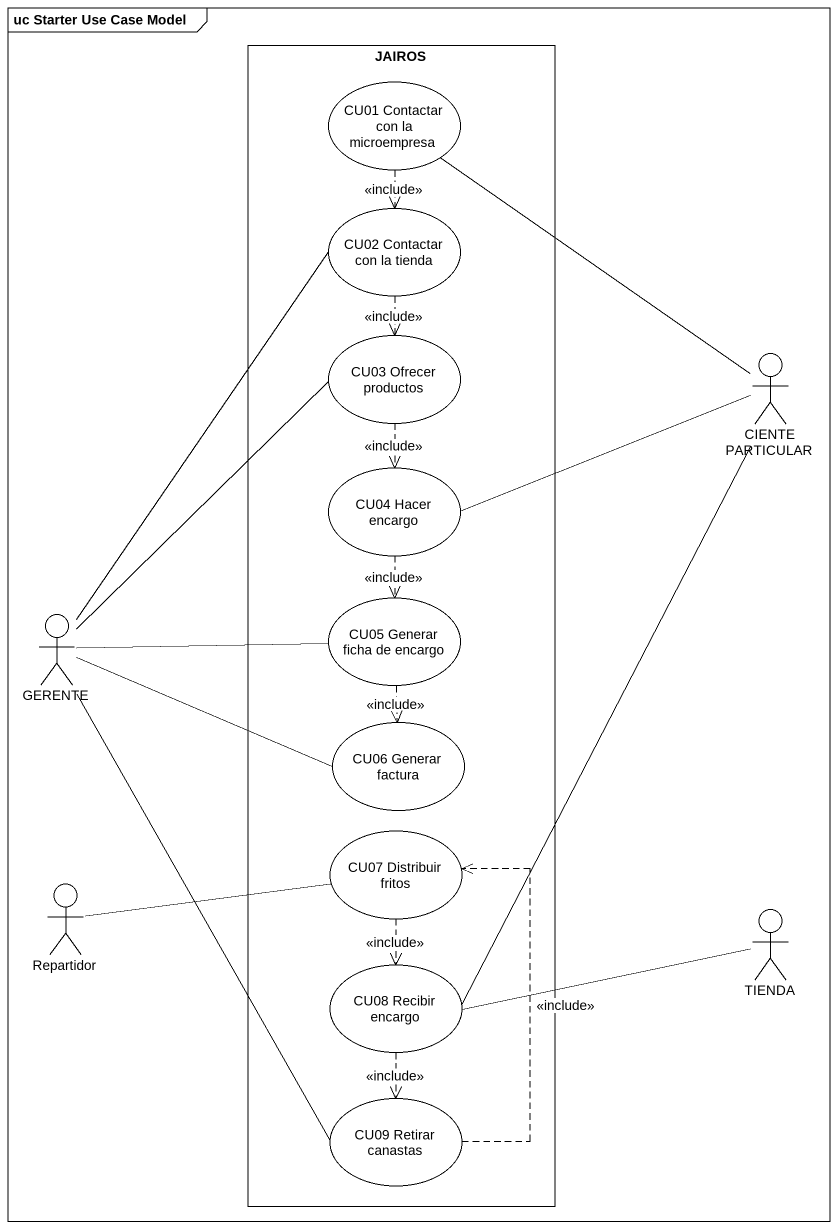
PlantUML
@startuml
mainframe uc Starter Use Case Model
rectangle JAIROS {
  usecase "CU01 Contactar con la microempresa" as CU01_Contactar_con_la
  usecase "CU02 Contactar con la tienda" as CU02_Contactar_con_la_tienda
  usecase "CU03 Ofrecer productos" as CU03_Ofrecer_productos
  usecase "CU04 Hacer encargo" as CU04_Hacer_encargo
  usecase "CU05 Generar ficha de encargo" as CU05_Generar_ficha_de
  usecase "CU06 Generar factura" as CU06_Generar_factura
  usecase "CU07 Distribuir fritos" as CU07_Distribuir_fritos
  usecase "CU08 Recibir encargo" as CU08_Recibir_encargo
  usecase "CU09 Retirar canastas" as CU09_Retirar_canastas
}
actor "CIENTE PARTICULAR" as CIENTE_PARTICULAR
actor GERENTE
actor Repartidor
actor TIENDA
CU01_Contactar_con_la ..> CU02_Contactar_con_la_tienda : <<include>>
CU02_Contactar_con_la_tienda ..> CU03_Ofrecer_productos : <<include>>
CU03_Ofrecer_productos ..> CU04_Hacer_encargo : <<include>>
CIENTE_PARTICULAR -up- CU01_Contactar_con_la
CIENTE_PARTICULAR -left- CU04_Hacer_encargo
CIENTE_PARTICULAR -- CU08_Recibir_encargo
CU04_Hacer_encargo ..> CU05_Generar_ficha_de : <<include>>
GERENTE -up- CU02_Contactar_con_la_tienda
GERENTE -up- CU03_Ofrecer_productos
GERENTE -right- CU05_Generar_ficha_de
GERENTE -right- CU06_Generar_factura
GERENTE -- CU09_Retirar_canastas
CU05_Generar_ficha_de ..> CU06_Generar_factura : <<include>>
CU07_Distribuir_fritos ..> CU08_Recibir_encargo : <<include>>
Repartidor -right- CU07_Distribuir_fritos
TIENDA -left- CU08_Recibir_encargo
CU08_Recibir_encargo ..> CU09_Retirar_canastas : <<include>>
CU09_Retirar_canastas .up.> CU07_Distribuir_fritos : <<include>>
@enduml
